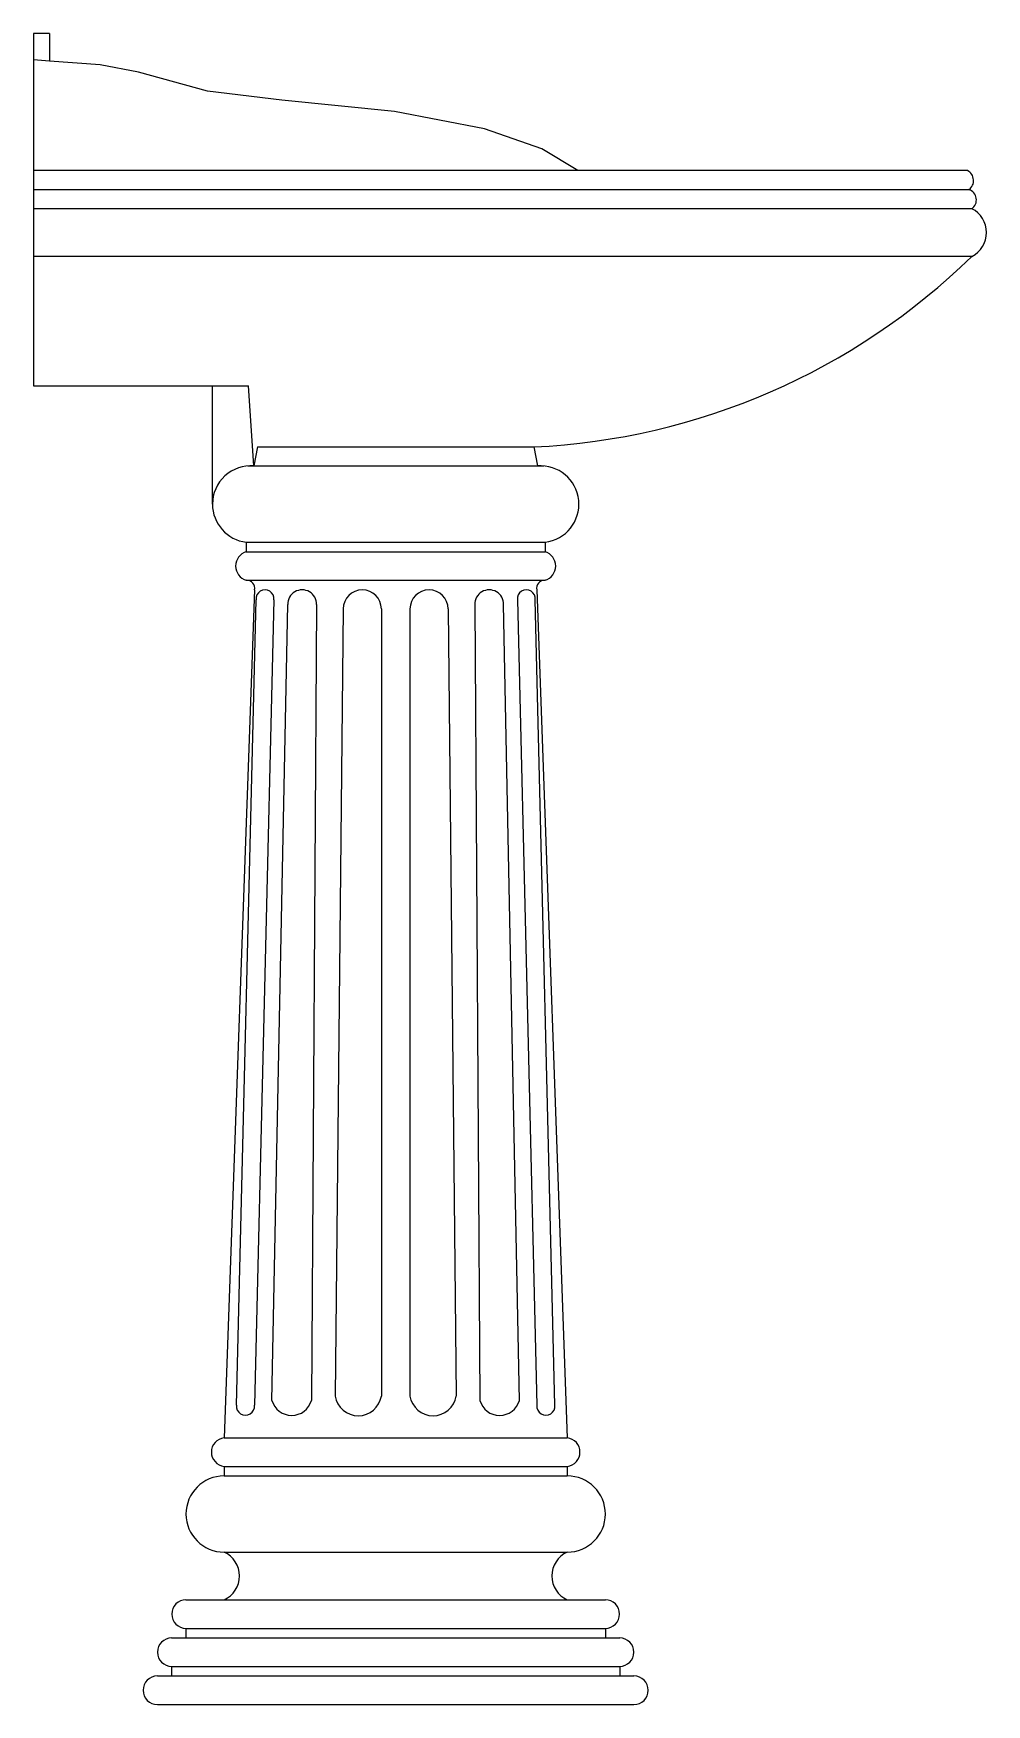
# Model space of a CAD drawing. Header units: millimetres. Extents: x -2940.076 to -2939.576, y 2950.396 to 2951.273.
import ezdxf

# ---------------------------------------------------------------- set-up
doc = ezdxf.new("R2010")
doc.units = ezdxf.units.MM
doc.header["$LTSCALE"] = 10
doc.layers.add('banheiro_louças', color=2, linetype='Continuous')

msp = doc.modelspace()

# ---------------------------------------------------------------- linework, layer by layer
at = {"layer": 'banheiro_louças'}
for p, q in [((-2940.07555, 2951.27272), (-2940.07555, 2951.0878)), ((-2940.06708, 2951.27272), (-2940.07555, 2951.27272)), ((-2940.06708, 2951.27272), (-2940.06708, 2951.25822)), ((-2940.06708, 2951.25822), (-2940.07555, 2951.25884)), ((-2940.04053, 2951.25627), (-2940.06708, 2951.25822)), ((-2940.02044, 2951.25243), (-2940.04053, 2951.25627)), ((-2939.98425, 2951.24236), (-2940.02044, 2951.25243)), ((-2939.94531, 2951.23778), (-2939.98425, 2951.24236)), ((-2939.88622, 2951.23183), (-2939.94531, 2951.23778)), ((-2939.83904, 2951.22268), (-2939.88622, 2951.23183)), ((-2939.80881, 2951.21215), (-2939.83904, 2951.22268)), ((-2939.78995, 2951.20072), (-2939.80881, 2951.21215)), ((-2939.78995, 2951.20072), (-2940.07555, 2951.20072)), ((-2939.58557, 2951.20072), (-2939.78995, 2951.20072)), ((-2939.58486, 2951.19072), (-2940.07555, 2951.19072)), ((-2939.58338, 2951.18072), (-2940.07555, 2951.18072)), ((-2939.58338, 2951.15572), (-2940.07555, 2951.15572)), ((-2940.07555, 2951.0878), (-2939.98164, 2951.0878)), ((-2939.98164, 2951.02568), (-2939.98164, 2951.0878)), ((-2939.98164, 2951.0878), (-2939.96276, 2951.0878)), ((-2939.9599, 2951.04572), (-2939.96276, 2951.0878)), ((-2939.95805, 2951.05572), (-2939.9599, 2951.04572)), ((-2939.95805, 2951.05572), (-2939.81305, 2951.05572)), ((-2939.81305, 2951.05572), (-2939.81121, 2951.04572)), ((-2939.96318, 2951.04572), (-2939.80792, 2951.04572)), ((-2939.9639, 2951.00572), (-2939.80721, 2951.00572)), ((-2939.9639, 2951.00572), (-2939.9639, 2951.00072)), ((-2939.9639, 2951.00072), (-2939.80721, 2951.00072)), ((-2939.80721, 2951.00572), (-2939.80721, 2951.00072)), ((-2939.9639, 2950.98572), (-2939.80721, 2950.98572)), ((-2939.95955, 2950.98072), (-2939.97555, 2950.53572)), ((-2939.81155, 2950.98072), (-2939.79555, 2950.53572)), ((-2939.97555, 2950.53572), (-2939.79555, 2950.53572)), ((-2939.97555, 2950.52072), (-2939.79555, 2950.52072)), ((-2939.97555, 2950.52072), (-2939.97555, 2950.51572)), ((-2939.79555, 2950.52072), (-2939.79555, 2950.51572)), ((-2939.97555, 2950.51572), (-2939.79555, 2950.51572)), ((-2939.97555, 2950.47572), (-2939.79555, 2950.47572)), ((-2939.99555, 2950.45072), (-2939.77555, 2950.45072)), ((-2940.00305, 2950.43072), (-2939.76805, 2950.43072)), ((-2939.99555, 2950.43572), (-2939.99555, 2950.43072)), ((-2939.99555, 2950.43572), (-2939.77555, 2950.43572)), ((-2939.77555, 2950.43572), (-2939.77555, 2950.43072)), ((-2940.00305, 2950.41572), (-2939.76805, 2950.41572)), ((-2940.00305, 2950.41572), (-2940.00305, 2950.41072)), ((-2940.00305, 2950.41572), (-2940.00305, 2950.41072)), ((-2939.76805, 2950.41572), (-2939.76805, 2950.41072)), ((-2939.76805, 2950.41572), (-2939.76805, 2950.41072)), ((-2940.01055, 2950.41072), (-2939.76055, 2950.41072)), ((-2940.01055, 2950.39572), (-2939.76055, 2950.39572))]:
    msp.add_line(p, q, dxfattribs=at)
at = {"layer": 'banheiro_louças', "color": 1}
for p, q in [((-2939.9691, 2950.55281), (-2939.95874, 2950.97553)), ((-2939.94943, 2950.97553), (-2939.95958, 2950.55281)), ((-2939.82167, 2950.97553), (-2939.81152, 2950.55281)), ((-2939.802, 2950.55281), (-2939.81236, 2950.97553)), ((-2939.95048, 2950.55534), (-2939.9421, 2950.973)), ((-2939.9271, 2950.973), (-2939.9297, 2950.55534)), ((-2939.91305, 2950.97072), (-2939.91726, 2950.55762)), ((-2939.89305, 2950.97072), (-2939.89305, 2950.55762)), ((-2939.87805, 2950.97072), (-2939.87805, 2950.55762)), ((-2939.85805, 2950.97072), (-2939.85384, 2950.55762)), ((-2939.844, 2950.973), (-2939.8414, 2950.55534)), ((-2939.82063, 2950.55534), (-2939.829, 2950.973))]:
    msp.add_line(p, q, dxfattribs=at)
at = {"layer": 'banheiro_louças'}
for centre, radius, start, end in [((-2939.58835, 2951.1955), 0.00591, 306.07527, 61.98904), ((-2939.58656, 2951.18536), 0.00563, 304.50619, 72.43535), ((-2939.58956, 2951.16822), 0.01395, 296.33219, 63.66781), ((-2939.82943, 2951.40709), 0.35175, 272.66861, 314.38759), ((-2939.96154, 2951.02568), 0.0201, 85.31011, 180), ((-2939.80956, 2951.02568), 0.0201, 276.73503, 94.68989), ((-2939.96154, 2951.02568), 0.0201, 180, 263.26497), ((-2939.96167, 2950.99322), 0.00782, 106.5011, 253.4989), ((-2939.80943, 2950.99322), 0.00782, 286.5011, 73.4989), ((-2939.96366, 2950.98154), 0.00419, 348.7007, 93.28656), ((-2939.80745, 2950.98154), 0.00419, 86.71344, 191.2993), ((-2939.97468, 2950.52822), 0.00755, 96.60421, 263.39579), ((-2939.79642, 2950.52822), 0.00755, 276.60421, 83.39579), ((-2939.97555, 2950.49572), 0.02, 90, 270), ((-2939.79555, 2950.49572), 0.02, 270, 90), ((-2939.98125, 2950.46322), 0.01374, 294.4947, 65.5053), ((-2939.78986, 2950.46322), 0.01374, 114.4947, 245.5053), ((-2939.99549, 2950.44322), 0.0075, 90.44412, 269.55588), ((-2939.77561, 2950.44322), 0.0075, 270.44412, 89.55588), ((-2940.00299, 2950.42322), 0.0075, 90.44412, 269.55588), ((-2939.76811, 2950.42322), 0.0075, 270.44412, 89.55588), ((-2940.01049, 2950.40322), 0.0075, 90.44412, 269.55588), ((-2939.76061, 2950.40322), 0.0075, 270.44412, 89.55588)]:
    msp.add_arc(centre, radius, start, end, dxfattribs=at)
at = {"layer": 'banheiro_louças', "color": 1}
for centre, radius, start, end in [((-2939.95409, 2950.97604), 0.00468, 353.71441, 186.28559), ((-2939.9346, 2950.97322), 0.0075, 358.31334, 181.68666), ((-2939.90305, 2950.97072), 0.01, 0, 180), ((-2939.86805, 2950.97072), 0.01, 0, 180), ((-2939.8365, 2950.97322), 0.0075, 358.31334, 181.68666), ((-2939.81702, 2950.97604), 0.00468, 353.71441, 186.28559), ((-2939.96434, 2950.55235), 0.00478, 174.40829, 5.59171), ((-2939.94009, 2950.55826), 0.01079, 195.67251, 344.32749), ((-2939.90516, 2950.55952), 0.01225, 188.91195, 351.08805), ((-2939.86595, 2950.55952), 0.01225, 188.91195, 351.08805), ((-2939.83102, 2950.55826), 0.01079, 195.67251, 344.32749), ((-2939.80676, 2950.55235), 0.00478, 174.40829, 5.59171)]:
    msp.add_arc(centre, radius, start, end, dxfattribs=at)

doc.saveas('drawing.dxf')
